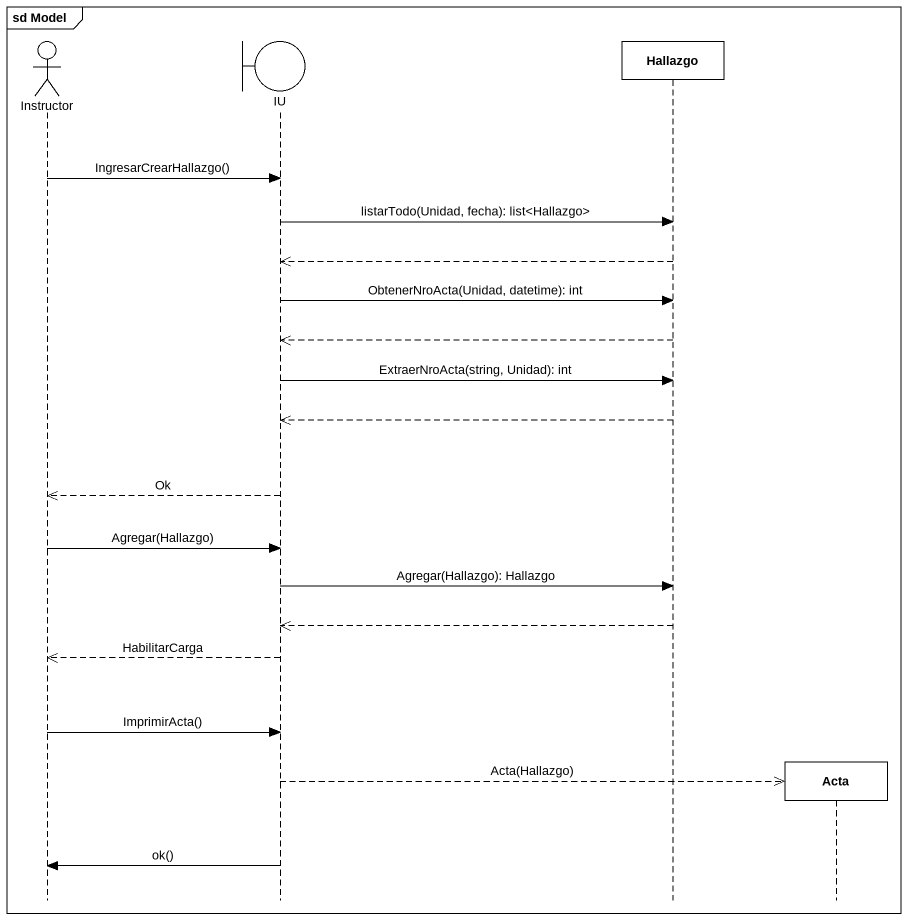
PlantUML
@startuml
mainframe sd Model
hide footbox
actor Instructor
boundary IU
participant Hallazgo
participant Acta

Instructor -> IU : IngresarCrearHallazgo()
IU -> Hallazgo : listarTodo(Unidad, fecha): list<Hallazgo>
Hallazgo -->> IU
IU -> Hallazgo : ObtenerNroActa(Unidad, datetime): int
Hallazgo -->> IU
IU -> Hallazgo : ExtraerNroActa(string, Unidad): int
Hallazgo -->> IU
IU -->> Instructor : Ok
Instructor -> IU : Agregar(Hallazgo)
IU -> Hallazgo : Agregar(Hallazgo): Hallazgo
Hallazgo -->> IU
IU -->> Instructor : HabilitarCarga
Instructor -> IU : ImprimirActa()
IU -->> Acta ** : Acta(Hallazgo)
IU -> Instructor : ok()
@enduml
